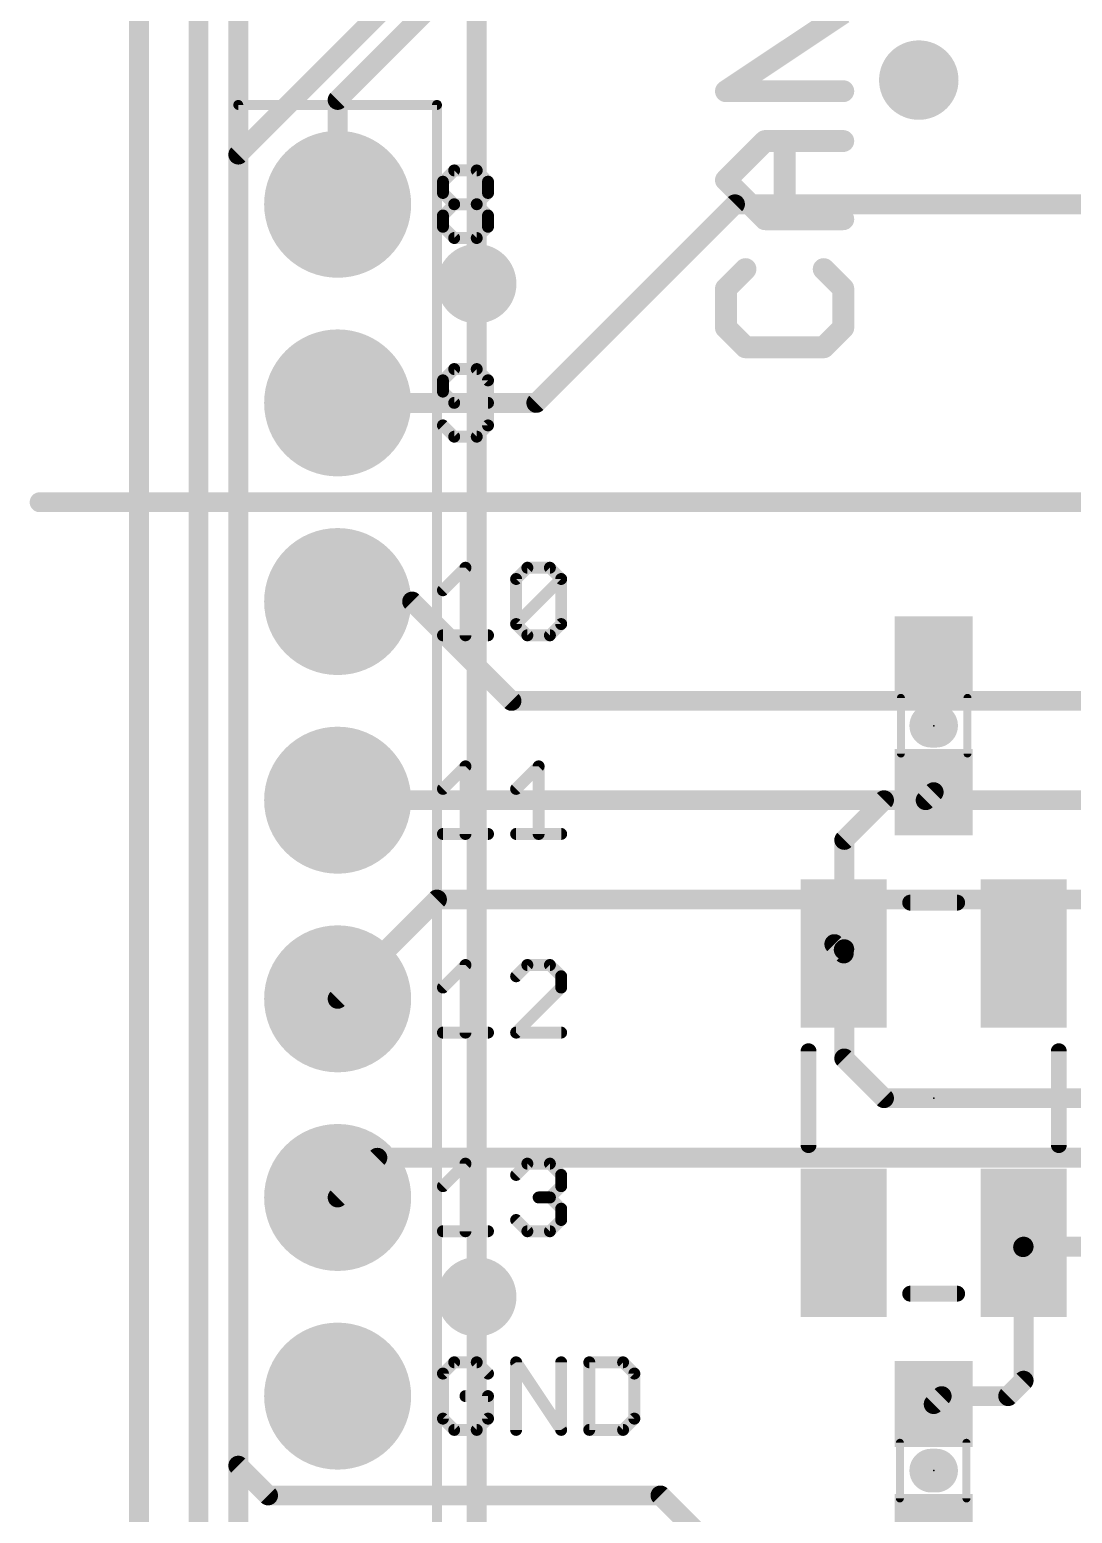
# Model space of a CAD drawing. Extents: x -28 to 79, y -27 to 67.
# Drawn here: x -1.4 to 11.93, y 16.28 to 35.25 of the extents above; entities that cross this region are included whole.
import ezdxf

# ---------------------------------------------------------------- set-up
doc = ezdxf.new("R2010")
doc.units = 0
for name, color, linetype in [('1', 12, 'CONTINUOUS'), ('16', 132, 'CONTINUOUS'), ('17', 110, 'CONTINUOUS'), ('18', 110, 'CONTINUOUS'), ('20', 53, 'CONTINUOUS'), ('21', 41, 'CONTINUOUS'), ('23', 53, 'CONTINUOUS'), ('51', 53, 'CONTINUOUS')]:
    doc.layers.add(name, color=color, linetype=linetype)

# ---------------------------------------------------------------- blocks, each defined once
blk = doc.blocks.new('RECT')
blk.add_solid([(-0.5, -0.5), (0.5, -0.5), (-0.5, 0.5), (0.5, 0.5)])
blk = doc.blocks.new('ROUNDP')
at = {"const_width": 0.5}
blk.add_lwpolyline([(0, -0.25, 1), (0, 0.25, 1), (0, -0.25)], format="xyb", dxfattribs=at)
blk = doc.blocks.new('ROUNDV')
at = {"const_width": 0.5}
blk.add_lwpolyline([(0, -0.25, 1), (0, 0.25, 1), (0, -0.25)], format="xyb", dxfattribs=at)

msp = doc.modelspace()

# ---------------------------------------------------------------- linework, layer by layer
at = {"layer": '1', "const_width": 0.254}
for points in [[(0, 0), (0, 59.69)], [(2.54, 34.3535), (10.3505, 42.164)], [(0.762, 14.732), (0.762, 40.132)], [(1.27, 16.891), (1.27, 37.719)], [(2.54, 33.02), (2.54, 34.3535)], [(4.318, 19.05), (4.318, 32.004)], [(10.0575, 25.4), (10.16, 25.5025)], [(9.525, 25.4), (9.017, 24.892)], [(10.0575, 25.4), (9.525, 25.4)], [(9.017, 23.495), (9.017, 24.892)], [(8.89, 23.56), (9.01, 23.44)], [(9.01, 23.488), (9.017, 23.495)], [(9.01, 23.44), (9.01, 23.488)], [(9.017, 23.495), (9.017, 22.098)], [(9.017, 22.098), (9.525, 21.59)], [(9.525, 21.59), (14.2621, 21.59)], [(11.31, 19.692), (11.303, 19.685)], [(11.31, 19.74), (11.31, 19.692)], [(11.31, 19.692), (11.31, 17.9775)], [(11.31, 19.692), (12.072, 19.692)], [(11.31, 17.9775), (11.1125, 17.78)], [(10.2625, 17.78), (10.16, 17.6775)], [(11.1125, 17.78), (10.2625, 17.78)], [(1.651, 16.51), (1.27, 16.891)], [(1.651, 16.51), (6.6675, 16.51)], [(6.6675, 16.51), (10.9347, 12.2428)]]:
    msp.add_lwpolyline(points, dxfattribs=at)
at = {"layer": '1', "const_width": 0.127}
for points in [[(2.6035, 34.3535, 1), (2.4765, 34.3535)], [(2.4951, 34.3984, 1), (2.5849, 34.3086)], [(2.4765, 33.02, 1), (2.6035, 33.02)], [(4.3815, 32.004, 1), (4.2545, 32.004)], [(10.2049, 25.4576, 1), (10.1151, 25.5474)], [(9.525, 25.4635, 1), (9.525, 25.3365)], [(9.5699, 25.3551, 1), (9.4801, 25.4449)], [(10.0126, 25.4449, 1), (10.1024, 25.3551)], [(10.0575, 25.3365, 1), (10.0575, 25.4635)], [(9.0805, 24.892, 1), (8.9535, 24.892)], [(8.9721, 24.9369, 1), (9.0619, 24.8471)], [(8.9349, 23.6049, 1), (8.8451, 23.5151)], [(9.0735, 23.488, 1), (8.9465, 23.488)], [(8.9651, 23.5329, 1), (9.0549, 23.4431)], [(9.0805, 23.495, 1), (8.9535, 23.495)], [(8.9535, 23.495, 1), (9.0805, 23.495)], [(8.9651, 23.3951, 1), (9.0549, 23.4849)], [(9.0619, 23.4501, 1), (8.9721, 23.5399)], [(8.9465, 23.44, 1), (9.0735, 23.44)], [(9.0619, 22.1429, 1), (8.9721, 22.0531)], [(8.9535, 22.098, 1), (9.0805, 22.098)], [(9.525, 21.6535, 1), (9.525, 21.5265)], [(9.4801, 21.5451, 1), (9.5699, 21.6349)], [(11.2581, 19.7299, 1), (11.3479, 19.6401)], [(11.3735, 19.74, 1), (11.2465, 19.74)], [(11.3735, 19.692, 1), (11.2465, 19.692)], [(11.31, 19.7555, 1), (11.31, 19.6285)], [(11.2465, 19.692, 1), (11.3735, 19.692)], [(11.3549, 19.6471, 1), (11.2651, 19.7369)], [(4.2545, 19.05, 1), (4.3815, 19.05)], [(11.2465, 17.9775, 1), (11.3735, 17.9775)], [(11.3549, 17.9326, 1), (11.2651, 18.0224)], [(10.2625, 17.8435, 1), (10.2625, 17.7165)], [(10.3074, 17.7351, 1), (10.2176, 17.8249)], [(11.0676, 17.8249, 1), (11.1574, 17.7351)], [(11.1125, 17.7165, 1), (11.1125, 17.8435)], [(10.1151, 17.7224, 1), (10.2049, 17.6326)], [(1.3149, 16.9359, 1), (1.2251, 16.8461)], [(1.2065, 16.891, 1), (1.3335, 16.891)], [(1.651, 16.5735, 1), (1.651, 16.4465)], [(1.6061, 16.4651, 1), (1.6959, 16.5549)], [(6.7124, 16.5549, 1), (6.6226, 16.4651)], [(6.6675, 16.4465, 1), (6.6675, 16.5735)]]:
    msp.add_lwpolyline(points, format="xyb", dxfattribs=at)
at = {"layer": '16', "const_width": 0.254}
for points in [[(0, 0), (0, 59.69)], [(4.318, 32.004), (4.318, 50.927)], [(0.762, 8.128), (0.762, 36.83)], [(1.27, 33.655), (3.81, 36.195)], [(1.27, 33.655), (1.27, 11.938)], [(7.62, 33.02), (5.08, 30.48)], [(30.48, 33.02), (7.62, 33.02)], [(5.08, 30.48), (2.54, 30.48)], [(2.54, 27.94), (3.4925, 27.94)], [(3.4925, 27.94), (4.7625, 26.67)], [(19.3675, 26.67), (4.7625, 26.67)], [(2.54, 25.4), (19.812, 25.4)], [(3.81, 24.13), (2.54, 22.86)], [(17.018, 24.13), (3.81, 24.13)], [(3.048, 20.828), (2.54, 20.32)], [(3.048, 20.828), (17.78, 20.828)], [(4.318, 12.7), (4.318, 19.05)]]:
    msp.add_lwpolyline(points, dxfattribs=at)
at = {"layer": '16', "const_width": 0.127}
for points in [[(1.3335, 33.655, 1), (1.2065, 33.655)], [(1.2251, 33.6999, 1), (1.3149, 33.6101)], [(7.62, 33.0835, 1), (7.62, 32.9565)], [(7.6649, 32.9751, 1), (7.5751, 33.0649)], [(4.2545, 32.004, 1), (4.3815, 32.004)], [(2.54, 30.5435, 1), (2.54, 30.4165)], [(5.0351, 30.5249, 1), (5.1249, 30.4351)], [(5.08, 30.4165, 1), (5.08, 30.5435)], [(2.54, 28.0035, 1), (2.54, 27.8765)], [(3.5374, 27.9849, 1), (3.4476, 27.8951)], [(3.4925, 27.8765, 1), (3.4925, 28.0035)], [(4.7625, 26.7335, 1), (4.7625, 26.6065)], [(4.7176, 26.6251, 1), (4.8074, 26.7149)], [(2.54, 25.4635, 1), (2.54, 25.3365)], [(3.81, 24.1935, 1), (3.81, 24.0665)], [(3.8549, 24.0851, 1), (3.7651, 24.1749)], [(2.4951, 22.9049, 1), (2.5849, 22.8151)], [(3.048, 20.8915, 1), (3.048, 20.7645)], [(3.0929, 20.7831, 1), (3.0031, 20.8729)], [(2.4951, 20.3649, 1), (2.5849, 20.2751)], [(4.3815, 19.05, 1), (4.2545, 19.05)]]:
    msp.add_lwpolyline(points, format="xyb", dxfattribs=at)
at = {"layer": '20', "const_width": 0.2032}
msp.add_lwpolyline([(0, 2.54), (0, 55.88)], dxfattribs=at)
at = {"layer": '21'}
for points, const_width in [([(7.5044, 34.4655), (9.0043, 35.4654)], 0.2794), ([(9.0043, 34.4655), (7.5044, 34.4655)], 0.2794), ([(7.5044, 33.3283), (8.0044, 33.8283)], 0.2794), ([(8.0044, 33.8283), (9.0043, 33.8283)], 0.2794), ([(8.2544, 32.8284), (8.2544, 33.8283)], 0.2794), ([(3.8862, 33.3085), (4.0303, 33.4525)], 0.1524), ([(4.0303, 33.4525), (4.3184, 33.4525)], 0.1524), ([(4.3184, 33.4525), (4.4624, 33.3085)], 0.1524), ([(8.0044, 32.8284), (7.5044, 33.3283)], 0.2794), ([(3.8862, 33.1644), (3.8862, 33.3085)], 0.1524), ([(4.0303, 33.0204), (3.8862, 33.1644)], 0.1524), ([(4.4624, 33.1644), (4.3184, 33.0204)], 0.1524), ([(4.4624, 33.3085), (4.4624, 33.1644)], 0.1524), ([(3.8862, 32.8763), (4.0303, 33.0204)], 0.1524), ([(4.0303, 33.0204), (4.3184, 33.0204)], 0.1524), ([(4.3184, 33.0204), (4.4624, 32.8763)], 0.1524), ([(3.8862, 32.7323), (3.8862, 32.8763)], 0.1524), ([(4.4624, 32.8763), (4.4624, 32.7323)], 0.1524), ([(9.0043, 32.8284), (8.0044, 32.8284)], 0.2794), ([(4.0303, 32.5882), (3.8862, 32.7323)], 0.1524), ([(4.3184, 32.5882), (4.0303, 32.5882)], 0.1524), ([(4.4624, 32.7323), (4.3184, 32.5882)], 0.1524), ([(7.7544, 32.1911), (7.5044, 31.9411)], 0.2794), ([(9.0043, 31.9411), (8.7543, 32.1911)], 0.2794), ([(7.5044, 31.9411), (7.5044, 31.4412)], 0.2794), ([(9.0043, 31.4412), (9.0043, 31.9411)], 0.2794), ([(7.5044, 31.4412), (7.7544, 31.1912)], 0.2794), ([(8.7543, 31.1912), (9.0043, 31.4412)], 0.2794), ([(7.7544, 31.1912), (8.7543, 31.1912)], 0.2794), ([(4.0303, 30.9125), (3.8862, 30.7685)], 0.1524), ([(4.3184, 30.9125), (4.0303, 30.9125)], 0.1524), ([(4.4624, 30.7685), (4.3184, 30.9125)], 0.1524), ([(3.8862, 30.7685), (3.8862, 30.6244)], 0.1524), ([(4.4624, 30.1923), (4.4624, 30.7685)], 0.1524), ([(3.8862, 30.6244), (4.0303, 30.4804)], 0.1524), ([(4.0303, 30.4804), (4.4624, 30.4804)], 0.1524), ([(3.8862, 30.1923), (4.0303, 30.0482)], 0.1524), ([(4.3184, 30.0482), (4.4624, 30.1923)], 0.1524), ([(4.0303, 30.0482), (4.3184, 30.0482)], 0.1524), ([(3.8862, 28.0844), (4.1743, 28.3725)], 0.1524), ([(4.1743, 28.3725), (4.1743, 27.5082)], 0.1524), ([(4.8217, 28.2285), (4.9658, 28.3725)], 0.1524), ([(4.8217, 27.6523), (4.8217, 28.2285)], 0.1524), ([(4.8217, 27.6523), (5.3979, 28.2285)], 0.1524), ([(4.9658, 28.3725), (5.2539, 28.3725)], 0.1524), ([(5.2539, 28.3725), (5.3979, 28.2285)], 0.1524), ([(5.3979, 28.2285), (5.3979, 27.6523)], 0.1524), ([(4.9658, 27.5082), (4.8217, 27.6523)], 0.1524), ([(5.3979, 27.6523), (5.2539, 27.5082)], 0.1524), ([(3.8862, 27.5082), (4.4624, 27.5082)], 0.1524), ([(5.2539, 27.5082), (4.9658, 27.5082)], 0.1524), ([(10.1905, 26.3525), (10.1295, 26.3525)], 0.5588), ([(3.8862, 25.5444), (4.1743, 25.8325)], 0.1524), ([(4.1743, 25.8325), (4.1743, 24.9682)], 0.1524), ([(4.8217, 25.5444), (5.1098, 25.8325)], 0.1524), ([(5.1098, 25.8325), (5.1098, 24.9682)], 0.1524), ([(3.8862, 24.9682), (4.4624, 24.9682)], 0.1524), ([(4.8217, 24.9682), (5.3979, 24.9682)], 0.1524), ([(10.46, 24.09), (9.86, 24.09)], 0.2032), ([(3.8862, 23.0044), (4.1743, 23.2925)], 0.1524), ([(4.1743, 23.2925), (4.1743, 22.4282)], 0.1524), ([(4.9658, 23.2925), (4.8217, 23.1485)], 0.1524), ([(5.2539, 23.2925), (4.9658, 23.2925)], 0.1524), ([(5.3979, 23.1485), (5.2539, 23.2925)], 0.1524), ([(5.3979, 23.0044), (5.3979, 23.1485)], 0.1524), ([(4.8217, 22.4282), (5.3979, 23.0044)], 0.1524), ([(3.8862, 22.4282), (4.4624, 22.4282)], 0.1524), ([(5.3979, 22.4282), (4.8217, 22.4282)], 0.1524), ([(8.56, 20.99), (8.56, 22.19)], 0.2032), ([(11.76, 22.19), (11.76, 20.99)], 0.2032), ([(3.8862, 20.4644), (4.1743, 20.7525)], 0.1524), ([(4.1743, 20.7525), (4.1743, 19.8882)], 0.1524), ([(4.8217, 20.6085), (4.9658, 20.7525)], 0.1524), ([(4.9658, 20.7525), (5.2539, 20.7525)], 0.1524), ([(5.2539, 20.7525), (5.3979, 20.6085)], 0.1524), ([(5.3979, 20.6085), (5.3979, 20.4644)], 0.1524), ([(5.3979, 20.4644), (5.2539, 20.3204)], 0.1524), ([(5.2539, 20.3204), (5.1098, 20.3204)], 0.1524), ([(5.2539, 20.3204), (5.3979, 20.1763)], 0.1524), ([(5.3979, 20.1763), (5.3979, 20.0323)], 0.1524), ([(3.8862, 19.8882), (4.4624, 19.8882)], 0.1524), ([(4.9658, 19.8882), (4.8217, 20.0323)], 0.1524), ([(5.2539, 19.8882), (4.9658, 19.8882)], 0.1524), ([(5.3979, 20.0323), (5.2539, 19.8882)], 0.1524), ([(10.46, 19.09), (9.86, 19.09)], 0.2032), ([(4.0303, 18.2125), (3.8862, 18.0685)], 0.1524), ([(4.3184, 18.2125), (4.0303, 18.2125)], 0.1524), ([(4.4624, 18.0685), (4.3184, 18.2125)], 0.1524), ([(4.8217, 17.3482), (4.8217, 18.2125)], 0.1524), ([(4.8217, 18.2125), (5.3979, 17.3482)], 0.1524), ([(5.3979, 17.3482), (5.3979, 18.2125)], 0.1524), ([(5.7572, 18.2125), (5.7572, 17.3482)], 0.1524), ([(6.1894, 18.2125), (5.7572, 18.2125)], 0.1524), ([(6.3335, 18.0685), (6.1894, 18.2125)], 0.1524), ([(3.8862, 18.0685), (3.8862, 17.4923)], 0.1524), ([(6.3335, 17.4923), (6.3335, 18.0685)], 0.1524), ([(4.4624, 17.7804), (4.1743, 17.7804)], 0.1524), ([(4.4624, 17.4923), (4.4624, 17.7804)], 0.1524), ([(3.8862, 17.4923), (4.0303, 17.3482)], 0.1524), ([(4.3184, 17.3482), (4.4624, 17.4923)], 0.1524), ([(6.1894, 17.3482), (6.3335, 17.4923)], 0.1524), ([(4.0303, 17.3482), (4.3184, 17.3482)], 0.1524), ([(5.7572, 17.3482), (6.1894, 17.3482)], 0.1524), ([(10.1295, 16.8275), (10.1905, 16.8275)], 0.5588)]:
    msp.add_lwpolyline(points, dxfattribs=dict(at, const_width=const_width))
for points, const_width in [([(7.5044, 34.5354, 1), (7.5044, 34.3957)], 0.1397), ([(7.4657, 34.5236, 1), (7.5432, 34.4074)], 0.1397), ([(9.0043, 34.3957, 1), (9.0043, 34.5354)], 0.1397), ([(8.0044, 33.8981, 1), (8.0044, 33.7584)], 0.1397), ([(8.0538, 33.7789, 1), (7.955, 33.8777)], 0.1397), ([(8.3242, 33.8283, 1), (8.1845, 33.8283)], 0.1397), ([(9.0043, 33.7584, 1), (9.0043, 33.8981)], 0.1397), ([(4.0303, 33.4906, 1), (4.0303, 33.4144)], 0.0762), ([(4.0572, 33.4256, 1), (4.0033, 33.4795)], 0.0762), ([(4.3453, 33.4795, 1), (4.2914, 33.4256)], 0.0762), ([(4.3184, 33.4144, 1), (4.3184, 33.4906)], 0.0762), ([(7.5538, 33.3777, 1), (7.455, 33.2789)], 0.1397), ([(7.455, 33.3777, 1), (7.5538, 33.2789)], 0.1397), ([(3.9243, 33.3085, 1), (3.8481, 33.3085)], 0.0762), ([(3.8593, 33.3354, 1), (3.9131, 33.2815)], 0.0762), ([(3.9131, 33.1914, 1), (3.8593, 33.1375)], 0.0762), ([(3.8481, 33.1644, 1), (3.9243, 33.1644)], 0.0762), ([(4.5005, 33.3085, 1), (4.4243, 33.3085)], 0.0762), ([(4.4243, 33.1644, 1), (4.5005, 33.1644)], 0.0762), ([(4.4355, 33.2815, 1), (4.4894, 33.3354)], 0.0762), ([(4.4894, 33.1375, 1), (4.4355, 33.1914)], 0.0762), ([(4.0303, 33.0585, 1), (4.0303, 32.9823)], 0.0762), ([(4.0572, 32.9934, 1), (4.0033, 33.0473)], 0.0762), ([(4.0033, 32.9934, 1), (4.0572, 33.0473)], 0.0762), ([(4.3453, 33.0473, 1), (4.2914, 32.9934)], 0.0762), ([(4.2914, 33.0473, 1), (4.3453, 32.9934)], 0.0762), ([(4.3184, 32.9823, 1), (4.3184, 33.0585)], 0.0762), ([(3.9243, 32.8763, 1), (3.8481, 32.8763)], 0.0762), ([(3.8593, 32.9033, 1), (3.9131, 32.8494)], 0.0762), ([(4.5005, 32.8763, 1), (4.4243, 32.8763)], 0.0762), ([(4.4355, 32.8494, 1), (4.4894, 32.9033)], 0.0762), ([(8.0044, 32.8982, 1), (8.0044, 32.7585)], 0.1397), ([(7.955, 32.779, 1), (8.0538, 32.8777)], 0.1397), ([(8.1845, 32.8284, 1), (8.3242, 32.8284)], 0.1397), ([(9.0043, 32.7585, 1), (9.0043, 32.8982)], 0.1397), ([(3.9131, 32.7592, 1), (3.8593, 32.7053)], 0.0762), ([(3.8481, 32.7323, 1), (3.9243, 32.7323)], 0.0762), ([(4.0303, 32.6263, 1), (4.0303, 32.5501)], 0.0762), ([(4.0033, 32.5613, 1), (4.0572, 32.6151)], 0.0762), ([(4.2914, 32.6151, 1), (4.3453, 32.5613)], 0.0762), ([(4.3184, 32.5501, 1), (4.3184, 32.6263)], 0.0762), ([(4.4243, 32.7323, 1), (4.5005, 32.7323)], 0.0762), ([(4.4894, 32.7053, 1), (4.4355, 32.7592)], 0.0762), ([(7.8038, 32.1417, 1), (7.705, 32.2405)], 0.1397), ([(8.8037, 32.2405, 1), (8.7049, 32.1417)], 0.1397), ([(7.5743, 31.9411, 1), (7.4346, 31.9411)], 0.1397), ([(9.0742, 31.9411, 1), (8.9345, 31.9411)], 0.1397), ([(7.455, 31.9905, 1), (7.5538, 31.8917)], 0.1397), ([(8.9549, 31.8917, 1), (9.0537, 31.9905)], 0.1397), ([(7.5538, 31.4906, 1), (7.455, 31.3918)], 0.1397), ([(7.4346, 31.4412, 1), (7.5743, 31.4412)], 0.1397), ([(8.9345, 31.4412, 1), (9.0742, 31.4412)], 0.1397), ([(9.0537, 31.3918, 1), (8.9549, 31.4906)], 0.1397), ([(7.7544, 31.2611, 1), (7.7544, 31.1214)], 0.1397), ([(7.705, 31.1418, 1), (7.8038, 31.2406)], 0.1397), ([(8.7049, 31.2406, 1), (8.8037, 31.1418)], 0.1397), ([(8.7543, 31.1214, 1), (8.7543, 31.2611)], 0.1397), ([(4.0303, 30.9506, 1), (4.0303, 30.8744)], 0.0762), ([(4.0572, 30.8856, 1), (4.0033, 30.9395)], 0.0762), ([(4.3453, 30.9395, 1), (4.2914, 30.8856)], 0.0762), ([(4.3184, 30.8744, 1), (4.3184, 30.9506)], 0.0762), ([(3.9243, 30.7685, 1), (3.8481, 30.7685)], 0.0762), ([(3.8593, 30.7954, 1), (3.9131, 30.7415)], 0.0762), ([(4.5005, 30.7685, 1), (4.4243, 30.7685)], 0.0762), ([(4.4355, 30.7415, 1), (4.4894, 30.7954)], 0.0762), ([(3.9131, 30.6514, 1), (3.8593, 30.5975)], 0.0762), ([(3.8481, 30.6244, 1), (3.9243, 30.6244)], 0.0762), ([(4.0303, 30.5185, 1), (4.0303, 30.4423)], 0.0762), ([(4.0033, 30.4534, 1), (4.0572, 30.5073)], 0.0762), ([(4.4624, 30.4423, 1), (4.4624, 30.5185)], 0.0762), ([(3.9131, 30.2192, 1), (3.8593, 30.1653)], 0.0762), ([(4.4243, 30.1923, 1), (4.5005, 30.1923)], 0.0762), ([(4.4894, 30.1653, 1), (4.4355, 30.2192)], 0.0762), ([(4.0303, 30.0863, 1), (4.0303, 30.0101)], 0.0762), ([(4.0033, 30.0213, 1), (4.0572, 30.0751)], 0.0762), ([(4.2914, 30.0751, 1), (4.3453, 30.0213)], 0.0762), ([(4.3184, 30.0101, 1), (4.3184, 30.0863)], 0.0762), ([(4.2124, 28.3725, 1), (4.1362, 28.3725)], 0.0762), ([(4.2013, 28.3456, 1), (4.1474, 28.3995)], 0.0762), ([(4.8598, 28.2285, 1), (4.7836, 28.2285)], 0.0762), ([(4.7948, 28.2554, 1), (4.8487, 28.2015)], 0.0762), ([(4.9658, 28.4106, 1), (4.9658, 28.3344)], 0.0762), ([(4.9927, 28.3456, 1), (4.9388, 28.3995)], 0.0762), ([(5.2808, 28.3995, 1), (5.2269, 28.3456)], 0.0762), ([(5.2539, 28.3344, 1), (5.2539, 28.4106)], 0.0762), ([(5.436, 28.2285, 1), (5.3598, 28.2285)], 0.0762), ([(5.4249, 28.2015, 1), (5.371, 28.2554)], 0.0762), ([(5.371, 28.2015, 1), (5.4249, 28.2554)], 0.0762), ([(3.8593, 28.1114, 1), (3.9131, 28.0575)], 0.0762), ([(4.8487, 27.6792, 1), (4.7948, 27.6253)], 0.0762), ([(4.7948, 27.6792, 1), (4.8487, 27.6253)], 0.0762), ([(5.4249, 27.6253, 1), (5.371, 27.6792)], 0.0762), ([(3.8862, 27.5463, 1), (3.8862, 27.4701)], 0.0762), ([(4.1362, 27.5082, 1), (4.2124, 27.5082)], 0.0762), ([(4.4624, 27.4701, 1), (4.4624, 27.5463)], 0.0762), ([(4.7836, 27.6523, 1), (4.8598, 27.6523)], 0.0762), ([(4.9658, 27.5463, 1), (4.9658, 27.4701)], 0.0762), ([(4.9388, 27.4813, 1), (4.9927, 27.5351)], 0.0762), ([(5.2269, 27.5351, 1), (5.2808, 27.4813)], 0.0762), ([(5.2539, 27.4701, 1), (5.2539, 27.5463)], 0.0762), ([(5.3598, 27.6523, 1), (5.436, 27.6523)], 0.0762), ([(10.1295, 26.4922, 1), (10.1295, 26.2128)], 0.2794), ([(10.1905, 26.2128, 1), (10.1905, 26.4922)], 0.2794), ([(4.2124, 25.8325, 1), (4.1362, 25.8325)], 0.0762), ([(4.2013, 25.8056, 1), (4.1474, 25.8595)], 0.0762), ([(5.1479, 25.8325, 1), (5.0717, 25.8325)], 0.0762), ([(5.1368, 25.8056, 1), (5.0829, 25.8595)], 0.0762), ([(3.8593, 25.5714, 1), (3.9131, 25.5175)], 0.0762), ([(4.7948, 25.5714, 1), (4.8487, 25.5175)], 0.0762), ([(3.8862, 25.0063, 1), (3.8862, 24.9301)], 0.0762), ([(4.4624, 24.9301, 1), (4.4624, 25.0063)], 0.0762), ([(4.8217, 25.0063, 1), (4.8217, 24.9301)], 0.0762), ([(5.3979, 24.9301, 1), (5.3979, 25.0063)], 0.0762), ([(4.1362, 24.9682, 1), (4.2124, 24.9682)], 0.0762), ([(5.0717, 24.9682, 1), (5.1479, 24.9682)], 0.0762), ([(9.86, 24.1408, 1), (9.86, 24.0392)], 0.1016), ([(10.46, 24.0392, 1), (10.46, 24.1408)], 0.1016), ([(4.2124, 23.2925, 1), (4.1362, 23.2925)], 0.0762), ([(4.2013, 23.2656, 1), (4.1474, 23.3195)], 0.0762), ([(4.9658, 23.3306, 1), (4.9658, 23.2544)], 0.0762), ([(4.9927, 23.2656, 1), (4.9388, 23.3195)], 0.0762), ([(5.2808, 23.3195, 1), (5.2269, 23.2656)], 0.0762), ([(5.2539, 23.2544, 1), (5.2539, 23.3306)], 0.0762), ([(4.7948, 23.1754, 1), (4.8487, 23.1215)], 0.0762), ([(5.436, 23.1485, 1), (5.3598, 23.1485)], 0.0762), ([(5.371, 23.1215, 1), (5.4249, 23.1754)], 0.0762), ([(3.8593, 23.0314, 1), (3.9131, 22.9775)], 0.0762), ([(5.3598, 23.0044, 1), (5.436, 23.0044)], 0.0762), ([(5.4249, 22.9775, 1), (5.371, 23.0314)], 0.0762), ([(3.8862, 22.4663, 1), (3.8862, 22.3901)], 0.0762), ([(4.1362, 22.4282, 1), (4.2124, 22.4282)], 0.0762), ([(4.4624, 22.3901, 1), (4.4624, 22.4663)], 0.0762), ([(4.8217, 22.4663, 1), (4.8217, 22.3901)], 0.0762), ([(4.7948, 22.4551, 1), (4.8487, 22.4013)], 0.0762), ([(5.3979, 22.3901, 1), (5.3979, 22.4663)], 0.0762), ([(8.6108, 22.19, 1), (8.5092, 22.19)], 0.1016), ([(11.8108, 22.19, 1), (11.7092, 22.19)], 0.1016), ([(8.5092, 20.99, 1), (8.6108, 20.99)], 0.1016), ([(11.7092, 20.99, 1), (11.8108, 20.99)], 0.1016), ([(4.2124, 20.7525, 1), (4.1362, 20.7525)], 0.0762), ([(4.2013, 20.7256, 1), (4.1474, 20.7795)], 0.0762), ([(4.9658, 20.7906, 1), (4.9658, 20.7144)], 0.0762), ([(4.9927, 20.7256, 1), (4.9388, 20.7795)], 0.0762), ([(5.2808, 20.7795, 1), (5.2269, 20.7256)], 0.0762), ([(5.2539, 20.7144, 1), (5.2539, 20.7906)], 0.0762), ([(5.436, 20.6085, 1), (5.3598, 20.6085)], 0.0762), ([(3.8593, 20.4914, 1), (3.9131, 20.4375)], 0.0762), ([(4.7948, 20.6354, 1), (4.8487, 20.5815)], 0.0762), ([(5.3598, 20.4644, 1), (5.436, 20.4644)], 0.0762), ([(5.371, 20.5815, 1), (5.4249, 20.6354)], 0.0762), ([(5.4249, 20.4375, 1), (5.371, 20.4914)], 0.0762), ([(5.1098, 20.3585, 1), (5.1098, 20.2823)], 0.0762), ([(5.2808, 20.3473, 1), (5.2269, 20.2934)], 0.0762), ([(5.2269, 20.3473, 1), (5.2808, 20.2934)], 0.0762), ([(5.2539, 20.2823, 1), (5.2539, 20.3585)], 0.0762), ([(5.436, 20.1763, 1), (5.3598, 20.1763)], 0.0762), ([(5.371, 20.1494, 1), (5.4249, 20.2033)], 0.0762), ([(3.8862, 19.9263, 1), (3.8862, 19.8501)], 0.0762), ([(4.1362, 19.8882, 1), (4.2124, 19.8882)], 0.0762), ([(4.4624, 19.8501, 1), (4.4624, 19.9263)], 0.0762), ([(4.8487, 20.0592, 1), (4.7948, 20.0053)], 0.0762), ([(4.9658, 19.9263, 1), (4.9658, 19.8501)], 0.0762), ([(4.9388, 19.8613, 1), (4.9927, 19.9151)], 0.0762), ([(5.2269, 19.9151, 1), (5.2808, 19.8613)], 0.0762), ([(5.2539, 19.8501, 1), (5.2539, 19.9263)], 0.0762), ([(5.3598, 20.0323, 1), (5.436, 20.0323)], 0.0762), ([(5.4249, 20.0053, 1), (5.371, 20.0592)], 0.0762), ([(9.86, 19.1408, 1), (9.86, 19.0392)], 0.1016), ([(10.46, 19.0392, 1), (10.46, 19.1408)], 0.1016), ([(4.0303, 18.2506, 1), (4.0303, 18.1744)], 0.0762), ([(4.0572, 18.1856, 1), (4.0033, 18.2395)], 0.0762), ([(4.3453, 18.2395, 1), (4.2914, 18.1856)], 0.0762), ([(4.3184, 18.1744, 1), (4.3184, 18.2506)], 0.0762), ([(4.8534, 18.2337, 1), (4.79, 18.1914)], 0.0762), ([(4.8598, 18.2125, 1), (4.7836, 18.2125)], 0.0762), ([(5.436, 18.2125, 1), (5.3598, 18.2125)], 0.0762), ([(5.7953, 18.2125, 1), (5.7191, 18.2125)], 0.0762), ([(5.7572, 18.2506, 1), (5.7572, 18.1744)], 0.0762), ([(6.2163, 18.2395, 1), (6.1625, 18.1856)], 0.0762), ([(6.1894, 18.1744, 1), (6.1894, 18.2506)], 0.0762), ([(3.9243, 18.0685, 1), (3.8481, 18.0685)], 0.0762), ([(3.8593, 18.0954, 1), (3.9131, 18.0415)], 0.0762), ([(4.4355, 18.0415, 1), (4.4894, 18.0954)], 0.0762), ([(6.3716, 18.0685, 1), (6.2954, 18.0685)], 0.0762), ([(6.3065, 18.0415, 1), (6.3604, 18.0954)], 0.0762), ([(4.1743, 17.8185, 1), (4.1743, 17.7423)], 0.0762), ([(4.5005, 17.7804, 1), (4.4243, 17.7804)], 0.0762), ([(4.4624, 17.7423, 1), (4.4624, 17.8185)], 0.0762), ([(3.9131, 17.5192, 1), (3.8593, 17.4653)], 0.0762), ([(3.8481, 17.4923, 1), (3.9243, 17.4923)], 0.0762), ([(4.4243, 17.4923, 1), (4.5005, 17.4923)], 0.0762), ([(4.4894, 17.4653, 1), (4.4355, 17.5192)], 0.0762), ([(6.2954, 17.4923, 1), (6.3716, 17.4923)], 0.0762), ([(6.3604, 17.4653, 1), (6.3065, 17.5192)], 0.0762), ([(4.0303, 17.3863, 1), (4.0303, 17.3101)], 0.0762), ([(4.0033, 17.3213, 1), (4.0572, 17.3751)], 0.0762), ([(4.2914, 17.3751, 1), (4.3453, 17.3213)], 0.0762), ([(4.3184, 17.3101, 1), (4.3184, 17.3863)], 0.0762), ([(4.7836, 17.3482, 1), (4.8598, 17.3482)], 0.0762), ([(5.3598, 17.3482, 1), (5.436, 17.3482)], 0.0762), ([(5.3662, 17.3271, 1), (5.4296, 17.3693)], 0.0762), ([(5.7572, 17.3863, 1), (5.7572, 17.3101)], 0.0762), ([(5.7191, 17.3482, 1), (5.7953, 17.3482)], 0.0762), ([(6.1625, 17.3751, 1), (6.2163, 17.3213)], 0.0762), ([(6.1894, 17.3101, 1), (6.1894, 17.3863)], 0.0762), ([(10.1295, 16.9672, 1), (10.1295, 16.6878)], 0.2794), ([(10.1905, 16.6878, 1), (10.1905, 16.9672)], 0.2794)]:
    msp.add_lwpolyline(points, format="xyb", dxfattribs=dict(at, const_width=const_width))
at = {"layer": '23'}
for p in [(10.16, 26.3525), (10.16, 21.59), (10.16, 16.8275)]:
    msp.add_point(p, dxfattribs=at)
at = {"layer": '51'}
for points, const_width in [([(0, 55.88), (0, 2.54)], 0.254), ([(1.27, 34.29), (3.81, 34.29)], 0.127), ([(1.27, 8.89), (1.27, 34.29)], 0.127), ([(3.81, 34.29), (3.81, 8.89)], 0.127), ([(-1.27, 29.21), (57.15, 29.21)], 0.254), ([(9.741, 26.7085), (9.741, 25.9965)], 0.1016), ([(10.592, 26.7085), (10.592, 25.9965)], 0.1016), ([(9.728, 16.4715), (9.728, 17.1835)], 0.1016), ([(10.579, 16.4715), (10.579, 17.1835)], 0.1016)]:
    msp.add_lwpolyline(points, dxfattribs=dict(at, const_width=const_width))
for points, const_width in [([(1.27, 34.3218, 1), (1.27, 34.2582)], 0.0635), ([(1.3017, 34.29, 1), (1.2383, 34.29)], 0.0635), ([(3.8418, 34.29, 1), (3.7782, 34.29)], 0.0635), ([(3.81, 34.2582, 1), (3.81, 34.3218)], 0.0635), ([(-1.27, 29.2735, 1), (-1.27, 29.1465)], 0.127), ([(9.7664, 26.7085, 1), (9.7156, 26.7085)], 0.0508), ([(10.6174, 26.7085, 1), (10.5666, 26.7085)], 0.0508), ([(9.7156, 25.9965, 1), (9.7664, 25.9965)], 0.0508), ([(10.5666, 25.9965, 1), (10.6174, 25.9965)], 0.0508), ([(9.7534, 17.1835, 1), (9.7026, 17.1835)], 0.0508), ([(10.6044, 17.1835, 1), (10.5536, 17.1835)], 0.0508), ([(9.7026, 16.4715, 1), (9.7534, 16.4715)], 0.0508), ([(10.5536, 16.4715, 1), (10.6044, 16.4715)], 0.0508)]:
    msp.add_lwpolyline(points, format="xyb", dxfattribs=dict(at, const_width=const_width))

# ---------------------------------------------------------------- block references
at = {"layer": '1', "xscale": 1.1}
for p, rotation in [((10.16, 27.2025), 270), ((10.16, 25.5025), 270), ((10.16, 17.6775), 90), ((10.16, 15.9775), 90)]:
    msp.add_blockref('RECT', p, dxfattribs=dict(at, rotation=rotation))
at = {"layer": '1', "xscale": 1.9, "yscale": 1.1, "rotation": 270}
for p in [(9.01, 23.44), (11.31, 23.44), (9.01, 19.74), (11.31, 19.74)]:
    msp.add_blockref('RECT', p, dxfattribs=at)
at = {"layer": '17', "xscale": 1.8796, "yscale": 1.8796, "rotation": 90}
for p in [(2.54, 33.02), (2.54, 33.02), (2.54, 30.48), (2.54, 30.48), (2.54, 27.94), (2.54, 27.94), (2.54, 25.4), (2.54, 25.4), (2.54, 22.86), (2.54, 22.86), (2.54, 20.32), (2.54, 20.32), (2.54, 17.78), (2.54, 17.78)]:
    msp.add_blockref('ROUNDP', p, dxfattribs=at)
at = {"layer": '18', "xscale": 1.016, "yscale": 1.016}
for p in [(9.9695, 34.6075), (9.9695, 34.6075), (4.318, 32.004), (4.318, 32.004), (4.318, 19.05), (4.318, 19.05)]:
    msp.add_blockref('ROUNDV', p, dxfattribs=at)
at = {"layer": '51', "xscale": 0.5001, "yscale": 0.95}
for p, rotation in [((10.1651, 26.9407), 270), ((10.1651, 25.7722), 270), ((10.1549, 17.4078), 90), ((10.1549, 16.2394), 90)]:
    msp.add_blockref('RECT', p, dxfattribs=dict(at, rotation=rotation))

doc.saveas('drawing.dxf')
